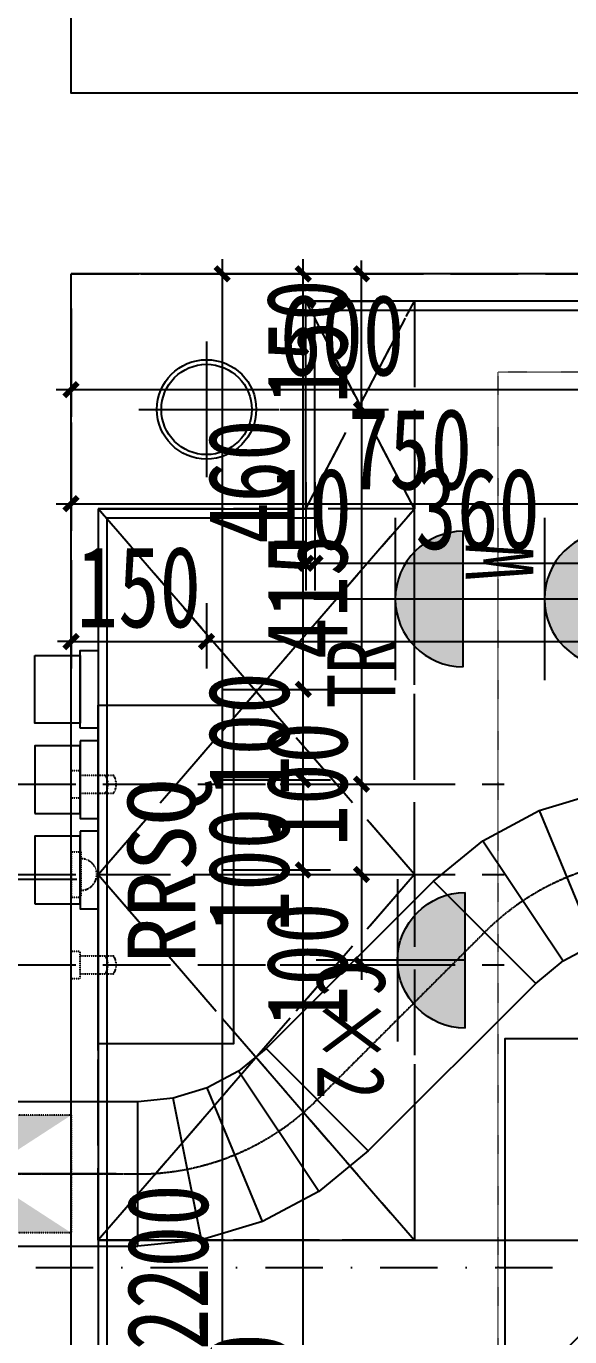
# Model space of a CAD drawing. Header units: millimetres. Extents: x -297 to 39764, y -29258 to 20315.
# Drawn here: x 12762 to 13364, y -17519 to -16068 of the extents above; entities that cross this region are included whole.
import ezdxf

# ---------------------------------------------------------------- set-up
doc = ezdxf.new("R2010")
doc.units = ezdxf.units.MM
for name, pattern in [('_DASH', [0.6, 0.4, -0.2]), ('CENTER2', [1.125, 0.75, -0.125, 0.125, -0.125]), ('DASH', [0.35, 0.25, -0.1]), ('DASHDOT', [1, 0.5, -0.25, 0, -0.25]), ('DASHDOT2', [12.7, 6.35, -3.175, 0, -3.175]), ('HIDDEN', [9.525, 6.35, -3.175]), ('HIDDEN2', [0.1875, 0.125, -0.0625])]:
    doc.linetypes.add(name, pattern=pattern)
doc.layers.get('Defpoints').update_dxf_attribs({"color": 250})
for name, color, linetype in [('.-P平面尺寸', 30, 'DASH'), ('.-P建筑梁位', 4, 'Continuous'), ('.J-给排水', 210, 'Continuous'), ('.L-给排水立管', 3, 'Continuous'), ('.L-集分水器', 244, 'Continuous'), ('.P-中心线', 214, 'DASH'), ('.P-墙体尺寸标注', 252, 'Continuous'), ('.P-家具虚线层', 250, 'Continuous'), ('.P-装饰轮廓', 180, 'Continuous'), ('.PC-天花尺寸标注', 252, 'Continuous'), ('.PC-天花造型', 163, 'Continuous'), ('.PC-综合天花虚线层', 14, 'DASHDOT2'), ('.PF-上下水尺寸标注', 252, 'Continuous'), ('.PF-固定家具', 85, 'Continuous'), ('.PF-墙体及上下水图中虚线层', 14, 'DASH'), ('.ZD-开关', 43, 'Continuous'), ('.ZD-强电插座', 43, 'Continuous'), ('.ZD-点位引线', 1, 'Continuous'), ('.ZD-点位标注', 252, 'Continuous'), ('.ZT-空调.检修口', 52, 'Continuous'), ('A-Wall', 2, 'Continuous'), ('DUCT-新风中心线', 5, 'CENTER2'), ('DUCT-新风管', 3, 'Continuous'), ('DUCT-新风管端线', 2, 'Continuous'), ('留孔', 1, 'Continuous')]:
    doc.layers.add(name, color=color, linetype=linetype)
doc.layers.add('ACS_DLJ_LNSG', color=4, linetype='DASHDOT', lineweight=20)
doc.styles.add('GOA_03_黑体_1.00', font='simhei.ttf')
doc.styles.add('文字样式', font='', dxfattribs={"width": 0.75})
doc.styles.get('文字样式').set_extended_font_data('SimSun')
doc.dimstyles.new('西安1-40（内部尺寸）', dxfattribs={"dimscale": 30, "dimtxt": 3, "dimasz": 0.5, "dimexe": 1, "dimexo": 1, "dimgap": 0.5, "dimtad": 1, "dimdec": 0, "dimrnd": 5, "dimtxsty": '文字样式', "dimblk": 'ARCHTICK', "dimcen": 1, "dimdle": 0.55, "dimclrd": 252, "dimclre": 252, "dimclrt": 30, "dimadec": 0, "dimazin": 0, "dimtfac": 1, "dimtdec": 0, "dimtix": 1, "dimtmove": 2, "dimatfit": 3, "dimfxl": 5, "dimfxlon": 1, "dimarcsym": 0})

# ---------------------------------------------------------------- blocks, each defined once
blk = doc.blocks.new('*U57')
at = {"color": 250, "linetype": 'DASH', "ltscale": 300}
for p, q in [((0, -95), (350, -500)), ((350, -95), (0, -500))]:
    blk.add_line(p, q, dxfattribs=at)
blk.add_lwpolyline([(0, -95), (350, -95), (350, -500), (0, -500)], close=True, dxfattribs=at)
blk = doc.blocks.new('A$Cb27489e5')
at = {"layer": '.L-集分水器'}
blk.add_lwpolyline([(0, 150), (375, 150), (375, 0), (0, 0)], close=True, dxfattribs=at)
at = {"layer": '.L-集分水器', "style": 'GOA_03_黑体_1.00'}
blk.add_text('RRSQ', height=75.11, dxfattribs=at).set_placement((89, 42.3))
blk = doc.blocks.new('_ArchTick')
at = {"color": 0, "linetype": 'ByBlock', "const_width": 0.4}
blk.add_lwpolyline([(-0.5, -0.5), (0.5, 0.5)], dxfattribs=at)
blk = doc.blocks.new('*D176')
at = {"layer": '.-P平面尺寸', "color": 252, "linetype": 'ByBlock', "lineweight": -2, "transparency": 16777216}
for p, q in [((13596.5, -18528.6), (13596.5, -17395.6)), ((13471.9, -17412.1), (13626.5, -17412.1)), ((13446.5, -18512.1), (13626.5, -18512.1))]:
    blk.add_line(p, q, dxfattribs=at)
at = {"layer": 'Defpoints', "color": 0, "linetype": 'ByBlock', "transparency": 16777216}
for p in [(13441.9, -17412.1, 0), (13596.5, -17412.1), (12850.6, -18512.1, 0)]:
    blk.add_point(p, dxfattribs=at)
at = {"layer": '.-P平面尺寸', "color": 252, "linetype": 'ByBlock', "lineweight": -2, "transparency": 16777216, "xscale": 15, "yscale": 15, "zscale": 15}
for p, rotation in [((13596.5, -17412.1), 90), ((13596.5, -18512.1), 270)]:
    blk.add_blockref('_ArchTick', p, dxfattribs=dict(at, rotation=rotation))
at = {"layer": '.-P平面尺寸', "color": 30, "linetype": 'ByBlock', "transparency": 16777216, "insert": (13536.5, -17962.1), "char_height": 90, "attachment_point": 5, "rotation": 90, "style": '文字样式'}
blk.add_mtext('1100', dxfattribs=at)
blk = doc.blocks.new('给排水立管')
for p, q in [((0, 75), (0, -80.3)), ((75, 0), (-75, 0))]:
    blk.add_line(p, q)
blk.add_circle((0, 0), 55)
at = {"color": 8}
blk.add_circle((-0.1, 0), 50, dxfattribs=at)
blk = doc.blocks.new('ttrutuuyyy')
at = {"layer": '.P-家具虚线层', "color": 250, "linetype": '_DASH', "ltscale": 200}
for p, q in [((33071.9, -16602.1), (33071.9, -16372.1)), ((33071.9, -16372.1), (33191.9, -16372.1)), ((33071.9, -16602.1, 0), (33191.9, -16372.1, 0)), ((33191.9, -16602.1, 0), (33071.9, -16372.1, 0)), ((33191.9, -16372.1), (33191.9, -16602.1)), ((32841.9, -17007.1, 0), (33191.9, -16602.1, 0)), ((33191.9, -17007.1, 0), (32841.9, -16602.1, 0)), ((33191.9, -16602.1), (33071.9, -16602.1)), ((32841.9, -17007.1, 0), (33191.9, -17412.1, 0)), ((33191.9, -17007.1, 0), (32841.9, -17412.1, 0)), ((32841.9, -17412.1, 0), (33441.9, -17412.1, 0))]:
    blk.add_line(p, q, dxfattribs=at)
at = {"layer": '.P-家具虚线层', "color": 250, "linetype": '_DASH', "ltscale": 200, "elevation": 0}
for points in [[(32841.9, -17007.1), (33191.9, -17007.1), (33191.9, -16602.1), (32841.9, -16602.1)], [(32841.9, -17007.1), (33191.9, -17007.1), (33191.9, -17412.1), (32841.9, -17412.1)]]:
    blk.add_lwpolyline(points, close=True, dxfattribs=at)
blk = doc.blocks.new('A$Cd2e37dc6')
at = {"layer": '.-P建筑梁位', "color": 4, "linetype": 'DASH', "ltscale": 300}
blk.add_lwpolyline([(5850, 13178.4), (8250, 13178.4), (8250, 11078.4), (5850, 11078.4)], close=True, dxfattribs=at)
blk = doc.blocks.new('retrrrrrrrr')
at = {"layer": 'ACS_DLJ_LNSG', "color": 250}
for p, q in [((-85982.91379, 18522.46666), (-85982.91379, 16111.6847)), ((-85882.91379, 18522.46666), (-85982.91379, 18522.46666))]:
    blk.add_line(p, q, dxfattribs=at)
at = {"layer": 'DUCT-新风中心线', "color": 250}
for p, q in [((-85997.70811, 17902.02794), (-86183.02341, 17716.71264)), ((-85997.70811, 17902.02794), (-85997.6374, 17902.09865)), ((-86183.02341, 17716.71264), (-86183.09412, 17716.64192)), ((-87732.14654, 17634.49438), (-86381.51584, 17634.49438)), ((-86381.41584, 17634.49438), (-86381.51584, 17634.49438))]:
    blk.add_line(p, q, dxfattribs=at)
for centre, start, end in [((-85799.31568, 17703.77694), 90, 135), ((-86381.41584, 17914.96364), 270, 315)]:
    blk.add_arc(centre, 280.46926, start, end, dxfattribs=at)
at = {"layer": 'DUCT-新风管', "color": 250}
for p, q in [((-85937.2613, 18036.80711), (-85869.63975, 18057.31988)), ((-85999.58167, 18003.49617), (-85937.2613, 18036.80711)), ((-86054.20594, 17958.66719), (-85999.58167, 18003.49617)), ((-86054.27665, 17958.59648), (-86239.59195, 17773.28118)), ((-86054.27665, 17958.59648), (-86054.20594, 17958.66719)), ((-85910.69044, 17870.46103), (-85876.03195, 17888.98638)), ((-85941.06885, 17845.53011), (-85910.69044, 17870.46103)), ((-86126.45487, 17660.14409), (-85941.13956, 17845.4594)), ((-85941.13956, 17845.4594), (-85941.06885, 17845.53011)), ((-86239.66266, 17773.21047), (-86270.04108, 17748.27954)), ((-86239.59195, 17773.28118), (-86239.66266, 17773.21047)), ((-86270.04108, 17748.27954), (-86304.69957, 17729.75419)), ((-86342.30622, 17718.34634), (-86381.41584, 17714.49438)), ((-86304.69957, 17729.75419), (-86342.30622, 17718.34634)), ((-86381.51584, 17714.49438), (-87732.14654, 17714.49438)), ((-86381.41584, 17714.49438), (-86381.51584, 17714.49438)), ((-86126.52558, 17660.07338), (-86181.14985, 17615.24441)), ((-86126.45487, 17660.14409), (-86126.52558, 17660.07338)), ((-86181.14985, 17615.24441), (-86243.47022, 17581.93347)), ((-86243.47022, 17581.93347), (-86311.09177, 17561.4207)), ((-86311.09177, 17561.4207), (-86381.41584, 17554.49438)), ((-87732.14654, 17554.49438), (-86381.51584, 17554.49438)), ((-86381.41584, 17554.49438), (-86381.51584, 17554.49438))]:
    blk.add_line(p, q, dxfattribs=at)
at = {"layer": 'DUCT-新风管端线', "color": 250}
for p, q in [((-85937.2613, 18036.80711), (-85876.03195, 17888.98638)), ((-85999.58167, 18003.49617), (-85910.69044, 17870.46103)), ((-85941.13956, 17845.4594), (-86054.27665, 17958.59648)), ((-86054.27665, 17958.59648), (-85941.13956, 17845.4594)), ((-86239.59195, 17773.28118), (-86126.45487, 17660.14409)), ((-86126.45487, 17660.14409), (-86239.59195, 17773.28118)), ((-86181.14985, 17615.24441), (-86270.04108, 17748.27954)), ((-86311.09177, 17561.4207), (-86342.30622, 17718.34634)), ((-86243.47022, 17581.93347), (-86304.69957, 17729.75419)), ((-86381.51584, 17554.49438), (-86381.51584, 17714.49438)), ((-86381.51584, 17554.49438), (-86381.51584, 17714.49438))]:
    blk.add_line(p, q, dxfattribs=at)
at = {"layer": '留孔', "color": 250, "linetype": 'HIDDEN2', "ltscale": 0.5}
for p, q in [((-86455.41381, 17699.49438), (-86655.41381, 17699.49439)), ((-86455.41381, 17699.49438), (-86455.41381, 17569.49438)), ((-86455.41381, 17569.49438), (-86655.41381, 17569.49439))]:
    blk.add_line(p, q, dxfattribs=at)
at = {"layer": '留孔', "color": 250}
blk.add_line((-86405.41381, 17634.49438), (-86705.41381, 17634.49439), dxfattribs=at)
at = {"layer": '留孔', "color": 250, "linetype": 'HIDDEN2', "ltscale": 0.5}
blk.add_solid([(-86455.41381, 17699.49438), (-86655.41381, 17699.49439), (-86655.41381, 17569.49439), (-86455.41381, 17569.49438)], dxfattribs=at)
blk = doc.blocks.new('检修口')
at = {"layer": '.ZT-空调.检修口', "color": 250}
for p, q in [((-154.6, 186.9), (-204.4, 216.5)), ((-185.3, 135.4), (-154.6, 186.9)), ((-185.3, 135.4), (-234.3, 164.6)), ((-105.3, 139.5), (112.5, -78.3)), ((-128.7, 98.8), (82.5, -112.5))]:
    blk.add_line(p, q, dxfattribs=at)
at = {"layer": '.ZT-空调.检修口'}
blk.add_lwpolyline([(-287.5, 287.5), (112.5, 287.5), (112.5, -112.5), (-287.5, -112.5)], close=True, dxfattribs=at)
at = {"layer": '.ZT-空调.检修口', "color": 250}
for centre, radius, start, end in [((-85.3, 159.5), 28.4, 173.3013, 225), ((-144.4, 83.1), 22.1, 45, 116.0655)]:
    blk.add_arc(centre, radius, start, end, dxfattribs=at)
for centre, major_axis, start_param, end_param in [((-174.5, 163.4), (34.9, 57.7), -1.092021, 1.11154), ((-174.4, 163.5), (23.5, 63.3), 1.867724, 3.886165)]:
    blk.add_ellipse(centre, major_axis=major_axis, ratio=0.876846, start_param=start_param, end_param=end_param, dxfattribs=at)
blk = doc.blocks.new('*D701')
at = {"layer": '.P-墙体尺寸标注', "color": 252, "linetype": 'ByBlock', "lineweight": -2, "transparency": 16777216}
for p, q in [((12811.9, -16380.3), (12811.9, -16500.3)), ((13411.9, -16380.3), (13411.9, -16500.3)), ((13428.4, -16470.3), (12795.4, -16470.3))]:
    blk.add_line(p, q, dxfattribs=at)
at = {"layer": 'Defpoints', "color": 0, "linetype": 'ByBlock', "transparency": 16777216}
for p in [(12811.9, -16342.1), (13411.9, -16342.1, 0), (12811.9, -16470.3)]:
    blk.add_point(p, dxfattribs=at)
at = {"layer": '.P-墙体尺寸标注', "color": 252, "linetype": 'ByBlock', "lineweight": -2, "transparency": 16777216, "xscale": 15, "yscale": 15, "zscale": 15, "rotation": 180}
blk.add_blockref('_ArchTick', (12811.9, -16470.3), dxfattribs=at)
at = {"layer": '.P-墙体尺寸标注', "color": 252, "linetype": 'ByBlock', "lineweight": -2, "transparency": 16777216, "xscale": 15, "yscale": 15, "zscale": 15}
blk.add_blockref('_ArchTick', (13411.9, -16470.3), dxfattribs=at)
at = {"layer": '.P-墙体尺寸标注', "color": 30, "linetype": 'ByBlock', "transparency": 16777216, "insert": (13111.9, -16410.3), "char_height": 90, "attachment_point": 5, "style": '文字样式'}
blk.add_mtext('600', dxfattribs=at)
blk = doc.blocks.new('*D702')
at = {"layer": '.P-墙体尺寸标注', "color": 252, "linetype": 'ByBlock', "lineweight": -2, "transparency": 16777216}
for p, q in [((12979.2, -16325.6), (12979.2, -18558.6)), ((12889.2, -16342.1), (13009.2, -16342.1)), ((12889.2, -18542.1), (13009.2, -18542.1))]:
    blk.add_line(p, q, dxfattribs=at)
at = {"layer": 'Defpoints', "color": 0, "linetype": 'ByBlock', "transparency": 16777216}
for p in [(12811.9, -16342.1), (12811.9, -18542.1), (12979.2, -18542.1)]:
    blk.add_point(p, dxfattribs=at)
at = {"layer": '.P-墙体尺寸标注', "color": 252, "linetype": 'ByBlock', "lineweight": -2, "transparency": 16777216, "xscale": 15, "yscale": 15, "zscale": 15}
for p, rotation in [((12979.2, -16342.1), 90), ((12979.2, -18542.1), 270)]:
    blk.add_blockref('_ArchTick', p, dxfattribs=dict(at, rotation=rotation))
at = {"layer": '.P-墙体尺寸标注', "color": 30, "linetype": 'ByBlock', "transparency": 16777216, "insert": (12919.2, -17442.1), "char_height": 90, "attachment_point": 5, "rotation": 90, "style": '文字样式'}
blk.add_mtext('2200', dxfattribs=at)
blk = doc.blocks.new('*D782')
at = {"layer": '.PC-天花尺寸标注', "color": 252, "linetype": 'ByBlock', "lineweight": -2, "transparency": 16777216}
for p, q in [((13071.9, -16572.5), (13071.9, -16692.5)), ((13081.9, -16572.5), (13081.9, -16692.5)), ((13071.9, -16662.5), (13056.9, -16662.5)), ((13071.9, -16662.5), (13081.9, -16662.5)), ((13081.9, -16662.5), (13096.9, -16662.5))]:
    blk.add_line(p, q, dxfattribs=at)
at = {"layer": 'Defpoints', "color": 0, "linetype": 'ByBlock', "transparency": 16777216}
for p in [(13071.9, -16372.1), (13081.9, -16382.1), (13081.9, -16662.5)]:
    blk.add_point(p, dxfattribs=at)
at = {"layer": '.PC-天花尺寸标注', "color": 252, "linetype": 'ByBlock', "lineweight": -2, "transparency": 16777216, "xscale": 15, "yscale": 15, "zscale": 15}
blk.add_blockref('_ArchTick', (13071.9, -16662.5), dxfattribs=at)
at = {"layer": '.PC-天花尺寸标注', "color": 252, "linetype": 'ByBlock', "lineweight": -2, "transparency": 16777216, "xscale": 15, "yscale": 15, "zscale": 15, "rotation": 180}
blk.add_blockref('_ArchTick', (13081.9, -16662.5), dxfattribs=at)
at = {"layer": '.PC-天花尺寸标注', "color": 30, "linetype": 'ByBlock', "transparency": 16777216, "insert": (13076.9, -16602.5), "char_height": 90, "attachment_point": 5, "style": '文字样式'}
blk.add_mtext('10', dxfattribs=at)
blk = doc.blocks.new('*D783')
at = {"layer": '.PC-天花尺寸标注', "color": 252, "linetype": 'ByBlock', "lineweight": -2, "transparency": 16777216}
for p, q in [((13081.9, -16572.5), (13081.9, -16692.5)), ((13441.9, -16572.5), (13441.9, -16692.5)), ((13065.4, -16662.5), (13458.4, -16662.5))]:
    blk.add_line(p, q, dxfattribs=at)
at = {"layer": 'Defpoints', "color": 0, "linetype": 'ByBlock', "transparency": 16777216}
for p in [(13081.9, -16382.1), (13441.9, -16522.1), (13441.9, -16662.5)]:
    blk.add_point(p, dxfattribs=at)
at = {"layer": '.PC-天花尺寸标注', "color": 252, "linetype": 'ByBlock', "lineweight": -2, "transparency": 16777216, "xscale": 15, "yscale": 15, "zscale": 15, "rotation": 180}
blk.add_blockref('_ArchTick', (13081.9, -16662.5), dxfattribs=at)
at = {"layer": '.PC-天花尺寸标注', "color": 252, "linetype": 'ByBlock', "lineweight": -2, "transparency": 16777216, "xscale": 15, "yscale": 15, "zscale": 15}
blk.add_blockref('_ArchTick', (13441.9, -16662.5), dxfattribs=at)
at = {"layer": '.PC-天花尺寸标注', "color": 30, "linetype": 'ByBlock', "transparency": 16777216, "insert": (13261.9, -16602.5), "char_height": 90, "attachment_point": 5, "style": '文字样式'}
blk.add_mtext('360', dxfattribs=at)
blk = doc.blocks.new('接线盒01')
at = {"layer": '.ZD-开关', "color": 6, "linetype": 'ByBlock', "ltscale": 0.1}
for points in [[(0, -37.5), (50, -37.5), (50, 37.5), (0, 37.5)], [(50, 43), (50, -43), (70, -43), (70, 43)]]:
    blk.add_lwpolyline(points, close=True, dxfattribs=at)
blk = doc.blocks.new('墙面强电插座')
at = {"linetype": 'ByBlock'}
h = blk.add_hatch(color=256, dxfattribs=at)
h.dxf.hatch_style = 1
h.paths.add_polyline_path([(0, 120, 0.414214), (100, 220), (0, 220)])
h.paths.add_polyline_path([(0, 220), (-100, 220, 0.414214), (0, 120)])
blk.add_line((100, 220), (-100, 220), dxfattribs=at)
for p, q in [((0, 220), (0, 0)), ((-120, 120), (120, 120))]:
    blk.add_line(p, q)
at = {"const_width": 2}
for points in [[(0, 0), (0, 220)], [(-120, 120), (120, 120)]]:
    blk.add_lwpolyline(points, dxfattribs=at)
at = {"linetype": 'ByBlock'}
blk.add_arc((0, 220), 100, 180, 0, dxfattribs=at)
blk = doc.blocks.new('厨房插座')
at = {"layer": '.ZD-强电插座', "xscale": -0.75, "yscale": 0.75, "zscale": 0.75}
blk.add_blockref('墙面强电插座', (240618.7, 59355.6), dxfattribs=at)
at = {"layer": '.ZD-强电插座', "style": '文字样式', "width": 0.75}
blk.add_attdef('C', (240644, 59346.6), '', height=90, dxfattribs=at)
blk = doc.blocks.new('集分水插座')
at = {"linetype": 'ByBlock'}
h = blk.add_hatch(color=256, dxfattribs=at)
h.dxf.hatch_style = 1
h.paths.add_polyline_path([(245180.427, 64378.093), (245178.927, 64378.093, 0.414214), (245180.427, 64376.593)])
h.paths.add_polyline_path([(245180.427, 64376.593, 0.414214), (245181.927, 64378.093), (245180.427, 64378.093)])
blk.add_line((245178.927, 64378.093), (245181.927, 64378.093), dxfattribs=at)
for p, q in [((245180.427, 64378.093), (245180.427, 64374.793)), ((245182.227, 64376.593), (245178.627, 64376.593))]:
    blk.add_line(p, q)
blk.add_arc((245180.427, 64378.093), 1.5, 180, 0, dxfattribs=at)
at = {"style": '文字样式', "width": 0.75}
blk.add_attdef('FP', (245180.932, 64374.613), '', height=1.8, dxfattribs=at)
blk = doc.blocks.new('燃气热水器燃气点')
at = {"layer": '.J-给排水', "color": 2, "linetype": 'DASH', "ltscale": 0.2}
for p, q in [((0, 25), (11, 25)), ((0, 25), (0, -25)), ((11, 25), (11, -25)), ((0, -25), (11, -25))]:
    blk.add_line(p, q, dxfattribs=at)
blk.add_arc((11, 0), 17.5, 270, 90, dxfattribs=at)
blk = doc.blocks.new('给水')
at = {"layer": '.J-给排水', "linetype": 'DASH', "ltscale": 0.2}
for p, q in [((355305.7, 133885.6), (355315.7, 133885.6)), ((355305.7, 133885.6), (355305.7, 133855.6)), ((355315.7, 133885.6), (355315.7, 133855.6)), ((355315.7, 133880.6), (355352.7, 133880.6)), ((355305.7, 133855.6), (355315.7, 133855.6)), ((355315.7, 133860.6), (355352.7, 133860.6))]:
    blk.add_line(p, q, dxfattribs=at)
at = {"layer": '.J-给排水', "color": 251, "linetype": 'DASH', "ltscale": 0.2, "extrusion": (0, 0, -1)}
blk.add_ellipse((355340.2, 133870.6), major_axis=(0, 11.7), ratio=0.544014, start_param=0.54648, end_param=2.595113, dxfattribs=at)
at = {"layer": '.J-给排水', "linetype": 'DASH', "ltscale": 0.2, "extrusion": (0, 0, -1)}
blk.add_ellipse((355349.3, 133870.6), major_axis=(0, 11.7), ratio=0.544014, start_param=0.54648, end_param=2.595113, dxfattribs=at)
blk = doc.blocks.new('*D935')
at = {"layer": '.PF-上下水尺寸标注', "color": 252, "linetype": 'ByBlock', "lineweight": -2, "transparency": 16777216}
for p, q in [((13936.9, -16659.1), (13936.9, -16779.1)), ((12961.9, -16706.8), (12961.9, -16779.1)), ((12945.4, -16749.1), (13953.4, -16749.1))]:
    blk.add_line(p, q, dxfattribs=at)
at = {"layer": 'Defpoints', "color": 0, "linetype": 'ByBlock', "transparency": 16777216}
for p in [(13936.9, -16526.8, 0), (12961.9, -16676.8, 0), (13936.9, -16749.1)]:
    blk.add_point(p, dxfattribs=at)
at = {"layer": '.PF-上下水尺寸标注', "color": 252, "linetype": 'ByBlock', "lineweight": -2, "transparency": 16777216, "xscale": 15, "yscale": 15, "zscale": 15, "rotation": 180}
blk.add_blockref('_ArchTick', (12961.9, -16749.1), dxfattribs=at)
at = {"layer": '.PF-上下水尺寸标注', "color": 252, "linetype": 'ByBlock', "lineweight": -2, "transparency": 16777216, "xscale": 15, "yscale": 15, "zscale": 15}
blk.add_blockref('_ArchTick', (13936.9, -16749.1), dxfattribs=at)
at = {"layer": '.PF-上下水尺寸标注', "color": 30, "linetype": 'ByBlock', "transparency": 16777216, "insert": (13449.4, -16689.1), "char_height": 90, "attachment_point": 5, "style": '文字样式'}
blk.add_mtext('975', dxfattribs=at)
blk = doc.blocks.new('*D937')
at = {"layer": '.PF-上下水尺寸标注', "color": 252, "linetype": 'ByBlock', "lineweight": -2, "transparency": 16777216}
for p, q in [((13133.4, -16475.6), (13133.4, -16923.6)), ((13043.4, -16492.1), (13163.4, -16492.1)), ((13043.4, -16907.1), (13163.4, -16907.1))]:
    blk.add_line(p, q, dxfattribs=at)
at = {"layer": 'Defpoints', "color": 0, "linetype": 'ByBlock', "transparency": 16777216}
for p in [(12961.9, -16492.1, 0), (12811.9, -16907.1, 0), (13133.4, -16907.1)]:
    blk.add_point(p, dxfattribs=at)
at = {"layer": '.PF-上下水尺寸标注', "color": 252, "linetype": 'ByBlock', "lineweight": -2, "transparency": 16777216, "xscale": 15, "yscale": 15, "zscale": 15}
for p, rotation in [((13133.4, -16492.1), 90), ((13133.4, -16907.1), 270)]:
    blk.add_blockref('_ArchTick', p, dxfattribs=dict(at, rotation=rotation))
at = {"layer": '.PF-上下水尺寸标注', "color": 30, "linetype": 'ByBlock', "transparency": 16777216, "insert": (13073.4, -16699.6), "char_height": 90, "attachment_point": 5, "rotation": 90, "style": '文字样式'}
blk.add_mtext('415', dxfattribs=at)
blk = doc.blocks.new('*D938')
at = {"layer": '.PF-上下水尺寸标注', "color": 252, "linetype": 'ByBlock', "lineweight": -2, "transparency": 16777216}
for p, q in [((13133.4, -16890.6), (13133.4, -17023.6)), ((13043.4, -16907.1), (13163.4, -16907.1)), ((13043.4, -17007.1), (13163.4, -17007.1))]:
    blk.add_line(p, q, dxfattribs=at)
at = {"layer": 'Defpoints', "color": 0, "linetype": 'ByBlock', "transparency": 16777216}
for p in [(12811.9, -16907.1, 0), (12811.9, -17007.1, 0), (13133.4, -17007.1)]:
    blk.add_point(p, dxfattribs=at)
at = {"layer": '.PF-上下水尺寸标注', "color": 252, "linetype": 'ByBlock', "lineweight": -2, "transparency": 16777216, "xscale": 15, "yscale": 15, "zscale": 15}
for p, rotation in [((13133.4, -16907.1), 90), ((13133.4, -17007.1), 270)]:
    blk.add_blockref('_ArchTick', p, dxfattribs=dict(at, rotation=rotation))
at = {"layer": '.PF-上下水尺寸标注', "color": 30, "linetype": 'ByBlock', "transparency": 16777216, "insert": (13073.4, -16907.1), "char_height": 90, "attachment_point": 5, "rotation": 90, "style": '文字样式'}
blk.add_mtext('100', dxfattribs=at)
blk = doc.blocks.new('*D939')
at = {"layer": '.PF-上下水尺寸标注', "color": 252, "linetype": 'ByBlock', "lineweight": -2, "transparency": 16777216}
for p, q in [((13133.4, -16990.6), (13133.4, -17123.6)), ((13043.4, -17007.1), (13163.4, -17007.1)), ((13043.4, -17107.1), (13163.4, -17107.1))]:
    blk.add_line(p, q, dxfattribs=at)
at = {"layer": 'Defpoints', "color": 0, "linetype": 'ByBlock', "transparency": 16777216}
for p in [(12811.9, -17007.1, 0), (12811.9, -17107.1, 0), (13133.4, -17107.1)]:
    blk.add_point(p, dxfattribs=at)
at = {"layer": '.PF-上下水尺寸标注', "color": 252, "linetype": 'ByBlock', "lineweight": -2, "transparency": 16777216, "xscale": 15, "yscale": 15, "zscale": 15}
for p, rotation in [((13133.4, -17007.1), 90), ((13133.4, -17107.1), 270)]:
    blk.add_blockref('_ArchTick', p, dxfattribs=dict(at, rotation=rotation))
at = {"layer": '.PF-上下水尺寸标注', "color": 30, "linetype": 'ByBlock', "transparency": 16777216, "insert": (13073.4, -17107.1), "char_height": 90, "attachment_point": 5, "rotation": 90, "style": '文字样式'}
blk.add_mtext('100', dxfattribs=at)
blk = doc.blocks.new('*D940')
at = {"layer": '.PF-上下水尺寸标注', "color": 252, "linetype": 'ByBlock', "lineweight": -2, "transparency": 16777216}
for p, q in [((12811.9, -16659.1), (12811.9, -16779.1)), ((12961.9, -16706.8), (12961.9, -16779.1)), ((12811.9, -16749.1), (12796.9, -16749.1)), ((12811.9, -16749.1), (12961.9, -16749.1)), ((12961.9, -16749.1), (12976.9, -16749.1))]:
    blk.add_line(p, q, dxfattribs=at)
at = {"layer": 'Defpoints', "color": 0, "linetype": 'ByBlock', "transparency": 16777216}
for p in [(12811.9, -16526.8), (12961.9, -16676.8, 0), (12961.9, -16749.1)]:
    blk.add_point(p, dxfattribs=at)
at = {"layer": '.PF-上下水尺寸标注', "color": 252, "linetype": 'ByBlock', "lineweight": -2, "transparency": 16777216, "xscale": 15, "yscale": 15, "zscale": 15}
blk.add_blockref('_ArchTick', (12811.9, -16749.1), dxfattribs=at)
at = {"layer": '.PF-上下水尺寸标注', "color": 252, "linetype": 'ByBlock', "lineweight": -2, "transparency": 16777216, "xscale": 15, "yscale": 15, "zscale": 15, "rotation": 180}
blk.add_blockref('_ArchTick', (12961.9, -16749.1), dxfattribs=at)
at = {"layer": '.PF-上下水尺寸标注', "color": 30, "linetype": 'ByBlock', "transparency": 16777216, "insert": (12886.9, -16689.1), "char_height": 90, "attachment_point": 5, "style": '文字样式'}
blk.add_mtext('150', dxfattribs=at)
blk = doc.blocks.new('*D941')
at = {"layer": '.PF-上下水尺寸标注', "color": 252, "linetype": 'ByBlock', "lineweight": -2, "transparency": 16777216}
for p, q in [((13133.4, -16342.1), (13133.4, -16327.1)), ((13043.4, -16342.1), (13163.4, -16342.1)), ((13133.4, -16492.1), (13133.4, -16342.1)), ((13043.4, -16492.1), (13163.4, -16492.1)), ((13133.4, -16492.1), (13133.4, -16507.1))]:
    blk.add_line(p, q, dxfattribs=at)
at = {"layer": 'Defpoints', "color": 0, "linetype": 'ByBlock', "transparency": 16777216}
for p in [(12961.9, -16342.1, 0), (13133.4, -16342.1), (12961.9, -16492.1, 0)]:
    blk.add_point(p, dxfattribs=at)
at = {"layer": '.PF-上下水尺寸标注', "color": 252, "linetype": 'ByBlock', "lineweight": -2, "transparency": 16777216, "xscale": 15, "yscale": 15, "zscale": 15}
for p, rotation in [((13133.4, -16342.1), 270), ((13133.4, -16492.1), 90)]:
    blk.add_blockref('_ArchTick', p, dxfattribs=dict(at, rotation=rotation))
at = {"layer": '.PF-上下水尺寸标注', "color": 30, "linetype": 'ByBlock', "transparency": 16777216, "insert": (13073.4, -16417.1), "char_height": 90, "attachment_point": 5, "rotation": 90, "style": '文字样式'}
blk.add_mtext('150', dxfattribs=at)
blk = doc.blocks.new('*D1038')
at = {"layer": '.ZD-点位标注', "color": 252, "linetype": 'ByBlock', "lineweight": -2, "transparency": 16777216}
for p, q in [((13068.9, -18228.6), (13068.9, -16985.6)), ((12978.9, -17002.1), (13098.9, -17002.1)), ((12978.9, -18212.1), (13098.9, -18212.1))]:
    blk.add_line(p, q, dxfattribs=at)
at = {"layer": 'Defpoints', "color": 0, "linetype": 'ByBlock', "transparency": 16777216}
for p in [(12771.9, -17002.1, 0), (13068.9, -17002.1), (12821.9, -18212.1)]:
    blk.add_point(p, dxfattribs=at)
at = {"layer": '.ZD-点位标注', "color": 252, "linetype": 'ByBlock', "lineweight": -2, "transparency": 16777216, "xscale": 15, "yscale": 15, "zscale": 15}
for p, rotation in [((13068.9, -17002.1), 90), ((13068.9, -18212.1), 270)]:
    blk.add_blockref('_ArchTick', p, dxfattribs=dict(at, rotation=rotation))
at = {"layer": '.ZD-点位标注', "color": 30, "linetype": 'ByBlock', "transparency": 16777216, "insert": (13008.9, -17607.1), "char_height": 90, "attachment_point": 5, "rotation": 90, "style": '文字样式'}
blk.add_mtext('1210', dxfattribs=at)
blk = doc.blocks.new('*D1039')
at = {"layer": '.ZD-点位标注', "color": 252, "linetype": 'ByBlock', "lineweight": -2, "transparency": 16777216}
for p, q in [((13068.9, -17018.6), (13068.9, -16885.6)), ((12978.9, -16902.1), (13098.9, -16902.1)), ((12978.9, -17002.1), (13098.9, -17002.1))]:
    blk.add_line(p, q, dxfattribs=at)
at = {"layer": 'Defpoints', "color": 0, "linetype": 'ByBlock', "transparency": 16777216}
for p in [(12771.9, -16902.1, 0), (13068.9, -16902.1), (12771.9, -17002.1, 0)]:
    blk.add_point(p, dxfattribs=at)
at = {"layer": '.ZD-点位标注', "color": 252, "linetype": 'ByBlock', "lineweight": -2, "transparency": 16777216, "xscale": 15, "yscale": 15, "zscale": 15}
for p, rotation in [((13068.9, -16902.1), 90), ((13068.9, -17002.1), 270)]:
    blk.add_blockref('_ArchTick', p, dxfattribs=dict(at, rotation=rotation))
at = {"layer": '.ZD-点位标注', "color": 30, "linetype": 'ByBlock', "transparency": 16777216, "insert": (13008.9, -17002.1), "char_height": 90, "attachment_point": 5, "rotation": 90, "style": '文字样式'}
blk.add_mtext('100', dxfattribs=at)
blk = doc.blocks.new('*D1040')
at = {"layer": '.ZD-点位标注', "color": 252, "linetype": 'ByBlock', "lineweight": -2, "transparency": 16777216}
for p, q in [((13068.9, -16802.1), (13068.9, -16787.1)), ((12978.9, -16802.1), (13098.9, -16802.1)), ((13068.9, -16902.1), (13068.9, -16802.1)), ((12978.9, -16902.1), (13098.9, -16902.1)), ((13068.9, -16902.1), (13068.9, -16917.1))]:
    blk.add_line(p, q, dxfattribs=at)
at = {"layer": 'Defpoints', "color": 0, "linetype": 'ByBlock', "transparency": 16777216}
for p in [(12771.9, -16802.1, 0), (13068.9, -16802.1), (12771.9, -16902.1, 0)]:
    blk.add_point(p, dxfattribs=at)
at = {"layer": '.ZD-点位标注', "color": 252, "linetype": 'ByBlock', "lineweight": -2, "transparency": 16777216, "xscale": 15, "yscale": 15, "zscale": 15}
for p, rotation in [((13068.9, -16802.1), 270), ((13068.9, -16902.1), 90)]:
    blk.add_blockref('_ArchTick', p, dxfattribs=dict(at, rotation=rotation))
at = {"layer": '.ZD-点位标注', "color": 30, "linetype": 'ByBlock', "transparency": 16777216, "insert": (13008.9, -16852.1), "char_height": 90, "attachment_point": 5, "rotation": 90, "style": '文字样式'}
blk.add_mtext('100', dxfattribs=at)
blk = doc.blocks.new('*D1041')
at = {"layer": '.ZD-点位标注', "color": 252, "linetype": 'ByBlock', "lineweight": -2, "transparency": 16777216}
for p, q in [((13068.9, -16818.6), (13068.9, -16325.6)), ((12978.9, -16342.1), (13098.9, -16342.1)), ((12978.9, -16802.1), (13098.9, -16802.1))]:
    blk.add_line(p, q, dxfattribs=at)
at = {"layer": 'Defpoints', "color": 0, "linetype": 'ByBlock', "transparency": 16777216}
for p in [(12811.9, -16342.1), (13068.9, -16342.1), (12771.9, -16802.1, 0)]:
    blk.add_point(p, dxfattribs=at)
at = {"layer": '.ZD-点位标注', "color": 252, "linetype": 'ByBlock', "lineweight": -2, "transparency": 16777216, "xscale": 15, "yscale": 15, "zscale": 15}
for p, rotation in [((13068.9, -16342.1), 90), ((13068.9, -16802.1), 270)]:
    blk.add_blockref('_ArchTick', p, dxfattribs=dict(at, rotation=rotation))
at = {"layer": '.ZD-点位标注', "color": 30, "linetype": 'ByBlock', "transparency": 16777216, "insert": (13008.9, -16572.1), "char_height": 90, "attachment_point": 5, "rotation": 90, "style": '文字样式'}
blk.add_mtext('460', dxfattribs=at)
blk = doc.blocks.new('*D1042')
at = {"layer": '.ZD-点位标注', "color": 252, "linetype": 'ByBlock', "lineweight": -2, "transparency": 16777216}
for p, q in [((12811.9, -16506.5), (12811.9, -16626.5)), ((13561.9, -16506.5), (13561.9, -16626.5)), ((12795.4, -16596.5), (13578.4, -16596.5))]:
    blk.add_line(p, q, dxfattribs=at)
at = {"layer": 'Defpoints', "color": 0, "linetype": 'ByBlock', "transparency": 16777216}
for p in [(13561.9, -16302.1, 0), (12811.9, -16342.1), (13561.9, -16596.5)]:
    blk.add_point(p, dxfattribs=at)
at = {"layer": '.ZD-点位标注', "color": 252, "linetype": 'ByBlock', "lineweight": -2, "transparency": 16777216, "xscale": 15, "yscale": 15, "zscale": 15, "rotation": 180}
blk.add_blockref('_ArchTick', (12811.9, -16596.5), dxfattribs=at)
at = {"layer": '.ZD-点位标注', "color": 252, "linetype": 'ByBlock', "lineweight": -2, "transparency": 16777216, "xscale": 15, "yscale": 15, "zscale": 15}
blk.add_blockref('_ArchTick', (13561.9, -16596.5), dxfattribs=at)
at = {"layer": '.ZD-点位标注', "color": 30, "linetype": 'ByBlock', "transparency": 16777216, "insert": (13186.9, -16536.5), "char_height": 90, "attachment_point": 5, "style": '文字样式'}
blk.add_mtext('750', dxfattribs=at)

msp = doc.modelspace()

# ---------------------------------------------------------------- linework, layer by layer
at = {"layer": '.P-中心线', "linetype": 'DASH', "ltscale": 400, "elevation": 0}
msp.add_lwpolyline([(11458.2, -17012.1), (12822.5, -17012.1)], dxfattribs=at)
at = {"layer": '.P-装饰轮廓'}
for p, q in [((13071.9, -16602.1, 0), (13071.9, -16372.1, 0)), ((12841.9, -16602.1, 0), (13071.9, -16602.1, 0))]:
    msp.add_line(p, q, dxfattribs=at)
for points in [[(15181.9, -16857.1), (14746.9, -16857.1), (14746.9, -16372.1), (13071.9, -16372.1)], [(12841.9, -16602.1), (12841.9, -18512.1)]]:
    msp.add_lwpolyline(points, dxfattribs=at)
at = {"layer": '.PC-天花造型'}
msp.add_lwpolyline([(14481.9, -16382.1), (14736.9, -16382.1), (14736.9, -16867.1), (15171.9, -16867.1), (15171.9, -18502.1), (12851.9, -18502.1), (12851.9, -16612.1), (13081.9, -16612.1), (13081.9, -16382.1), (13441.9, -16382.1)], dxfattribs=at)
at = {"layer": '.PC-综合天花虚线层', "linetype": 'DASHDOT2', "ltscale": 10}
msp.add_line((12772.8, -17442.1, 0), (14960.8, -17442.1, 0), dxfattribs=at)
at = {"layer": '.PF-固定家具', "color": 250, "linetype": 'HIDDEN', "ltscale": 15}
for p, q in [((13071.9, -16602.1, 0), (13191.9, -16372.1, 0)), ((13191.9, -16602.1, 0), (13071.9, -16372.1, 0))]:
    msp.add_line(p, q, dxfattribs=at)
msp.add_lwpolyline([(13191.9, -16602.1), (13071.9, -16602.1), (13071.9, -16372.1), (13191.9, -16372.1)], close=True, dxfattribs=at)
at = {"layer": '.PF-固定家具', "elevation": 0}
msp.add_lwpolyline([(12841.9, -17412.1), (13441.9, -17412.1), (13441.9, -16972.1), (14581.9, -16972.1), (14581.9, -18512.1)], dxfattribs=at)
at = {"layer": '.PF-墙体及上下水图中虚线层', "ltscale": 300}
for p, q in [((12742.1, -16907.1, 0), (13291.1, -16907.1, 0)), ((12742.1, -17007.1, 0), (13291.1, -17007.1, 0)), ((12742.1, -17107.1, 0), (13291.1, -17107.1, 0))]:
    msp.add_line(p, q, dxfattribs=at)
at = {"layer": '.ZD-点位引线', "color": 10, "elevation": 0}
for points in [[(12841.9, -16802.1, 0, 25, 0), (12941.9, -16802.1, 0, 0, 0), (13083.3, -16802.1, 0, 0, 0), (13083.3, -16702.1, 0, 0, 0), (13083.3, -16702.1, 0, 0, 0)], [(12841.9, -16902.1, 0, 25, 0), (12941.9, -16902.1, 0, 0, 0), (13083.3, -16902.1, 0, 0, 0), (13083.3, -17002.1, 0, 0, 0), (13083.3, -17002.1, 0, 0, 0)], [(12841.9, -17002.1, 0, 25, 0), (12941.9, -17002.1, 0, 0, 0), (13083.3, -17002.1, 0, 0, 0), (13083.3, -17102.1, 0, 0, 0), (13083.3, -17102.1, 0, 0, 0)]]:
    msp.add_lwpolyline(points, format="xyseb", dxfattribs=at)
at = {"layer": 'A-Wall', "color": 7}
for p in [(12811.9, -18542.1), (13411.9, -16342.1, 0)]:
    msp.add_line(p, (12811.9, -16342.1), dxfattribs=at)
msp.add_lwpolyline([(13411.9, -16142.1), (12811.9, -16142.1), (12811.9, -15442.1), (11961.9, -15442.1)], dxfattribs=at)

# ---------------------------------------------------------------- block references
at = {"layer": '.-P建筑梁位'}
msp.add_blockref('A$Cd2e37dc6', (6961.9, -29520.5, 0), dxfattribs=at)
at = {"layer": '.J-给排水', "extrusion": (0, 0, -1), "zscale": -1, "rotation": 180}
for p in [(342493.8, 116963.5, 0), (342493.8, 116763.5, 0)]:
    msp.add_blockref('给水', p, dxfattribs=at)
at = {"layer": '.J-给排水'}
msp.add_blockref('燃气热水器燃气点', (12811.9, -17007.1, 0), dxfattribs=at)
at = {"layer": '.L-给排水立管', "rotation": 90.00000000000001}
msp.add_blockref('给排水立管', (12961.9, -16492.1, 0), dxfattribs=at)
at = {"layer": '.L-集分水器', "rotation": 90.00000000000001}
msp.add_blockref('A$Cb27489e5', (12991.9, -17194.6, 0), dxfattribs=at)
at = {"layer": '.P-家具虚线层', "linetype": 'ByBlock'}
msp.add_blockref('ttrutuuyyy', (-20000, 0), dxfattribs=at)
at = {"layer": '.PF-固定家具', "ltscale": 6, "xscale": -1, "rotation": 180}
msp.add_blockref('*U57', (12841.9, -17102.1, 0), dxfattribs=at)
at = {"layer": '.PF-固定家具', "ltscale": 6}
msp.add_blockref('*U57', (12841.9, -16912.1, 0), dxfattribs=at)
at = {"layer": '.ZD-开关', "color": 4, "linetype": 'ByBlock', "extrusion": (0, 0, -1), "zscale": -1, "rotation": 180}
msp.add_blockref('接线盒01', (-12771.9, -16802.1, 0), dxfattribs=at)
at = {"layer": '.ZD-开关', "color": 4, "linetype": 'ByBlock', "extrusion": (0, 0, -1), "xscale": -1, "zscale": -1}
for p in [(-12771.9, -16902.1, 0), (-12771.9, -17002.1, 0)]:
    msp.add_blockref('接线盒01', p, dxfattribs=at)
at = {"layer": '.ZD-强电插座'}
ref = msp.add_blockref('厨房插座', (-46274.8, -257320.8, 0), dxfattribs=dict(at, xscale=-1, rotation=269.9999999998901))
ref.add_attrib('C', 'TR', (13170.7, -16823, 0), dxfattribs={"height": 75, "rotation": 270, "style": '文字样式', "text_generation_flag": 6, "width": 0.75})
ref = msp.add_blockref('厨房插座', (-46109.8, -257320.8, 0), dxfattribs=dict(at, xscale=-1, rotation=269.99999999989))
ref.add_attrib('C', 'W', (13323.7, -16680.3, 0), dxfattribs={"height": 75, "rotation": 90, "style": '文字样式', "width": 0.75})
ref = msp.add_blockref('集分水插座', (-3205654.7, -12276123.9, 0), dxfattribs=dict(at, xscale=-49.99999999999999, yscale=49.99999999999999, zscale=49.99999999999999, rotation=270.0000077668128))
ref.add_attrib('FP', 'C×2', (13084.4, -17103, 0), dxfattribs={"layer": '0', "height": 75, "rotation": 90, "style": '文字样式', "text_generation_flag": 6, "width": 0.75})
at = {"layer": '.ZT-空调.检修口', "color": 0}
msp.add_blockref('retrrrrrrrr', (99267.3, -34973.2), dxfattribs=at)
at = {"layer": '.ZT-空调.检修口', "xscale": -1.124996713274796, "yscale": 1.124996713274796, "zscale": 1.124996713274796}
msp.add_blockref('检修口', (13418.5, -17512.4, 0), dxfattribs=at)

# ---------------------------------------------------------------- dimensions: what is measured, and where the dimension line sits
at = {"layer": '.-P平面尺寸', "linetype": 'ByBlock'}
dim = msp.add_linear_dim(base=(13596.5, -17412.1, 0), p1=(12850.6, -18512.1, 0), p2=(13441.9, -17412.1, 0), angle=90, dimstyle='西安1-40（内部尺寸）', dxfattribs=at)
dim.commit()
dim.dimension.update_dxf_attribs({"geometry": '*D176', "text_midpoint": (13536.5, -17962.1, 0)})
at = {"layer": '.P-墙体尺寸标注', "color": 1, "linetype": 'ByBlock'}
dim = msp.add_linear_dim(base=(12979.2, -18542.1), p1=(12811.9, -16342.1), p2=(12811.9, -18542.1), angle=90, dimstyle='西安1-40（内部尺寸）', override={"dimfxl": 3}, dxfattribs=at)
dim.commit()
dim.dimension.update_dxf_attribs({"geometry": '*D702', "text_midpoint": (12919.2, -17442.1)})
dim = msp.add_linear_dim(base=(12811.9, -16470.3), p1=(13411.9, -16342.1, 0), p2=(12811.9, -16342.1), dimstyle='西安1-40（内部尺寸）', override={"dimfxl": 3}, dxfattribs=at)
dim.commit()
dim.dimension.update_dxf_attribs({"geometry": '*D701', "text_midpoint": (13111.9, -16410.3)})
at = {"layer": '.PC-天花尺寸标注', "color": 1, "linetype": 'ByBlock'}
for base, p1, p2, picture, middle in [((13081.9, -16662.5), (13071.9, -16372.1), (13081.9, -16382.1), '*D782', (13076.9, -16602.5)), ((13441.9, -16662.5), (13081.9, -16382.1), (13441.9, -16522.1), '*D783', (13261.9, -16602.5))]:
    dim = msp.add_linear_dim(base=base, p1=p1, p2=p2, dimstyle='西安1-40（内部尺寸）', override={"dimfxl": 3}, dxfattribs=at)
    dim.commit()
    dim.dimension.update_dxf_attribs({"geometry": picture, "text_midpoint": middle})
at = {"layer": '.PF-上下水尺寸标注', "color": 1, "linetype": 'ByBlock'}
for base, p2, picture, middle in [((13133.4, -16342.1), (12961.9, -16342.1, 0), '*D941', (13073.4, -16417.1)), ((13133.4, -16907.1), (12811.9, -16907.1, 0), '*D937', (13073.4, -16699.6))]:
    dim = msp.add_linear_dim(base=base, p1=(12961.9, -16492.1, 0), p2=p2, angle=90, dimstyle='西安1-40（内部尺寸）', override={"dimfxl": 3}, dxfattribs=at)
    dim.commit()
    dim.dimension.update_dxf_attribs({"geometry": picture, "text_midpoint": middle})
for base, p1, p2, picture, middle in [((12961.9, -16749.1), (12811.9, -16526.8), (12961.9, -16676.8, 0), '*D940', (12886.9, -16689.1)), ((13936.9, -16749.1), (12961.9, -16676.8, 0), (13936.9, -16526.8, 0), '*D935', (13449.4, -16689.1))]:
    dim = msp.add_linear_dim(base=base, p1=p1, p2=p2, dimstyle='西安1-40（内部尺寸）', override={"dimfxl": 3}, dxfattribs=at)
    dim.commit()
    dim.dimension.update_dxf_attribs({"geometry": picture, "text_midpoint": middle})
for base, p1, p2, picture, middle in [((13133.4, -17007.1), (12811.9, -16907.1, 0), (12811.9, -17007.1, 0), '*D938', (13073.4, -16907.1)), ((13133.4, -17107.1), (12811.9, -17007.1, 0), (12811.9, -17107.1, 0), '*D939', (13073.4, -17107.1))]:
    dim = msp.add_linear_dim(base=base, p1=p1, p2=p2, angle=90, dimstyle='西安1-40（内部尺寸）', override={"dimfxl": 3}, dxfattribs=at)
    dim.commit()
    dim.dimension.update_dxf_attribs({"geometry": picture, "text_midpoint": middle, "dimtype": 160})
at = {"layer": '.ZD-点位标注', "color": 1, "linetype": 'ByBlock'}
dim = msp.add_linear_dim(base=(13561.9, -16596.5), p1=(12811.9, -16342.1), p2=(13561.9, -16302.1, 0), dimstyle='西安1-40（内部尺寸）', override={"dimfxl": 3}, dxfattribs=at)
dim.commit()
dim.dimension.update_dxf_attribs({"geometry": '*D1042', "text_midpoint": (13186.9, -16536.5)})
for base, p1, p2, picture, middle in [((13068.9, -16342.1), (12771.9, -16802.1, 0), (12811.9, -16342.1), '*D1041', (13008.9, -16572.1)), ((13068.9, -16802.1), (12771.9, -16902.1, 0), (12771.9, -16802.1, 0), '*D1040', (13008.9, -16852.1)), ((13068.9, -17002.1), (12821.9, -18212.1), (12771.9, -17002.1, 0), '*D1038', (13008.9, -17607.1))]:
    dim = msp.add_linear_dim(base=base, p1=p1, p2=p2, angle=90, dimstyle='西安1-40（内部尺寸）', override={"dimfxl": 3}, dxfattribs=at)
    dim.commit()
    dim.dimension.update_dxf_attribs({"geometry": picture, "text_midpoint": middle})
dim = msp.add_linear_dim(base=(13068.9, -16902.1), p1=(12771.9, -17002.1, 0), p2=(12771.9, -16902.1, 0), angle=90, dimstyle='西安1-40（内部尺寸）', override={"dimfxl": 3}, dxfattribs=at)
dim.commit()
dim.dimension.update_dxf_attribs({"geometry": '*D1039', "text_midpoint": (13008.9, -17002.1), "dimtype": 160})

doc.saveas('drawing.dxf')
